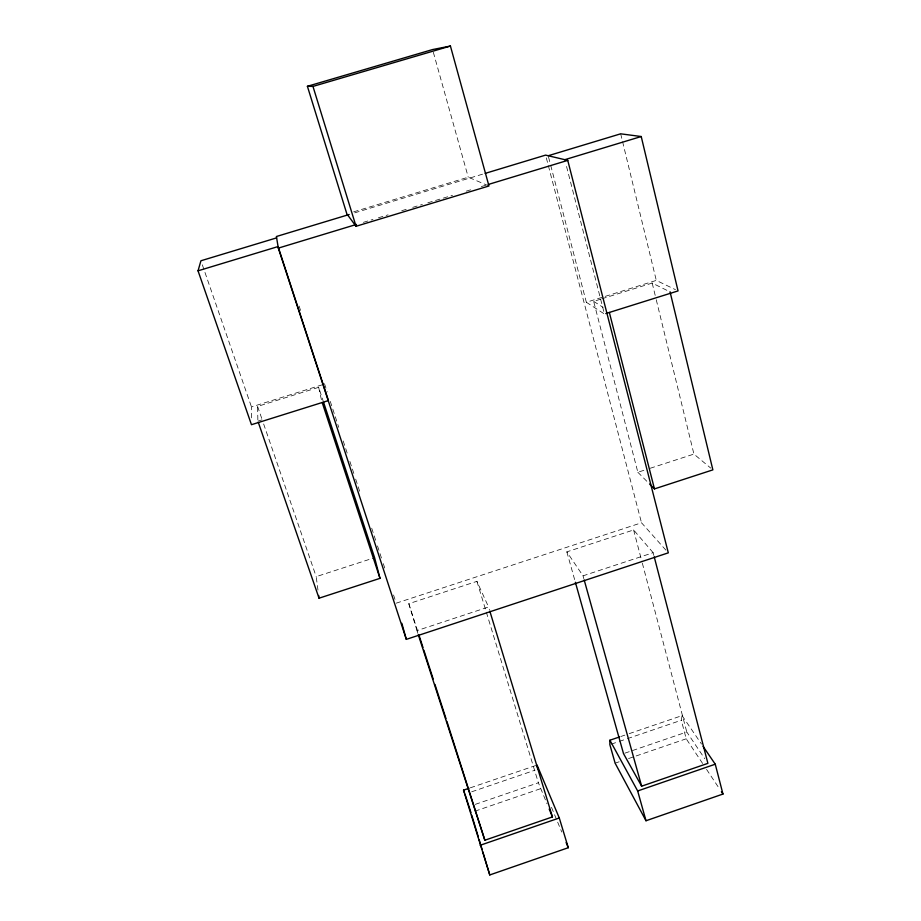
<?xml version="1.0" encoding="UTF-8"?>
<svg xmlns="http://www.w3.org/2000/svg" width="921" height="921" viewBox="0 0 921 921"><rect width="100%" height="100%" fill="white"/><g stroke="black" fill="none" stroke-linecap="round" stroke-linejoin="round"><path stroke-width="0.69" stroke-dasharray="4.61 3.45" d="M702.631 763.486L686.214 738.803L681.321 720.257L682.07 715.617L626.245 734.659M475.248 804.367L538.382 782.769L547.028 803.791M624.864 753.171L686.778 731.988L704.761 758.708M474.971 811.171L542.02 788.203M615.113 763.164L619.142 761.782M628.525 758.57L686.214 738.803M470.343 787.812L535.7 765.535M620.8 736.512L624.875 735.119M471.69 791.795L535.043 770.175M611.21 744.18L617.945 741.877M619.292 741.417L626.038 739.114M627.385 738.654L681.321 720.257M417.858 633.337L416.983 630.609L488.567 606.985L489.408 609.737M653.139 552.704L633.602 529.955L566.829 551.863L583.028 575.832L653.139 552.704L653.852 555.467M396.214 603.174L641.511 522.783L667.345 551.771M416.983 630.609L408.809 603.704L476.928 581.358L488.567 606.985M317.975 590.108L316.202 576.638L374.605 557.689M600.469 299.233L593.654 301.363L637.85 472.277L644.688 470.055M650.157 468.282L693.927 454.088L710.759 468.121M251.468 417.858L251.468 406.921L321.728 384.966M550.723 165.412L586.343 302.272L656.293 280.41L675.496 289.666M257.857 419.792L257.604 406.414L318.666 387.327L323.144 400.957M601.827 298.807L652.183 283.069L670.074 291.899M257.88 421.127L261.955 419.849M353.664 211.83L468.248 177.189L488.959 185.984M354.7 212.843L483.801 173.804M363.369 222.341L372.97 219.428M378.45 217.759L388.063 214.858M401.775 210.69L407.266 209.032M412.746 207.363L422.348 204.462M427.839 202.793L452.522 195.31M466.245 191.154L471.736 189.496M481.338 186.583L486.818 184.914M593.654 301.363L603.094 307.326M586.343 302.272L604.429 313.992L565.874 163.857M637.85 472.277L648.591 483.041M682.07 715.617L701.503 744.064M706.545 769.369L719.831 789.355M551.483 807.303L561.787 832.066M202.332 264.822L251.468 406.921M257.604 406.414L261.783 418.571M263.648 423.982L316.202 576.638M299.118 306.025L300.902 311.482M324.503 383.723L327.185 391.897M330.294 401.441L338.755 427.344M343.211 440.975L348.115 455.964M349.888 461.421L353.906 473.682M355.679 479.139L360.583 494.128M371.716 528.205L375.722 540.477M377.506 545.934L381.513 558.195M383.297 563.652L385.082 569.097M393.543 595.001L395.316 600.457M408.809 603.704L418.548 633.798M476.928 581.358L538.382 782.769M566.829 551.863L574.992 580.886M433.342 52.301L468.248 177.189M583.028 575.832L583.799 578.595M633.602 529.955L641.972 561.787M642.34 563.168L686.778 731.988M548.559 157.123L550.355 164.03M546.326 157.894L641.511 522.783M652.183 283.069L655.925 298.358M656.259 299.751L693.927 454.088M620.673 133.821L656.293 280.41M318.666 387.327L321.728 401.107"/><path stroke-width="1.38" d="M619.43 736.984L609.898 740.231L609.852 744.64L615.113 763.164L646.001 820.749L722.962 794.052L715.26 764.211L703.114 746.436M198.038 270.82L278.061 246.563L328.44 400.554L251.468 424.696L198.038 270.82L200.928 260.77L276.634 237.871M468.985 788.284L463.539 790.137L489.776 874.95L568.28 847.711L559.289 817.986L537.058 765.063L537.737 769.254M418.295 634.696L484.849 840.228L552.427 816.927L489.822 611.107M575.372 582.268L623.517 753.631L641.638 786.189L707.892 763.359L654.221 556.86M480.129 845.294L559.289 817.986M609.898 740.231L637.666 790.966L715.26 764.211M349.197 214.501L276.404 236.513L278.326 248.117L406.322 639.37L668.312 552.842L567.75 160.381L545.6 155.119L485.171 173.39M258.352 422.486L319.034 598.201L379.993 578.342L374.605 557.689L323.582 402.316M649.57 484.02L654.451 488.901L712.866 469.871L670.074 291.899M605.799 313.566L678.052 290.909L641.223 136.527L620.673 133.821L548.202 155.741M356.036 226.29L488.959 185.984L450.427 46.05L432.571 49.561L307.407 86.298L346.849 213.891L356.036 226.29L312.967 86.413L307.407 86.298M564.803 159.69L641.223 136.527M278.326 248.117L356.508 224.413M488.188 184.499L567.75 160.381M312.967 86.413L450.427 46.05M721.396 791.703L722.962 794.052M566.116 842.496L568.28 847.711M549.192 809.052L552.427 816.927M463.539 790.137L464.483 792.774M322.177 402.477L379.993 578.342M464.955 794.086L470.953 812.552M418.997 635.168L422.981 647.486M423.867 650.214L433.169 678.95M434.942 684.418L446.006 718.622M446.892 721.362L484.849 840.228M471.771 815.258L478.321 836.97M479.139 839.676L482.005 849.174M482.823 851.89L489.776 874.95M637.666 790.966L646.001 820.749M401.832 623.287L406.322 639.37M584.19 579.977L641.638 786.189M609.345 312.438L654.451 488.901M318.689 595.507L319.034 598.201"/></g></svg>
